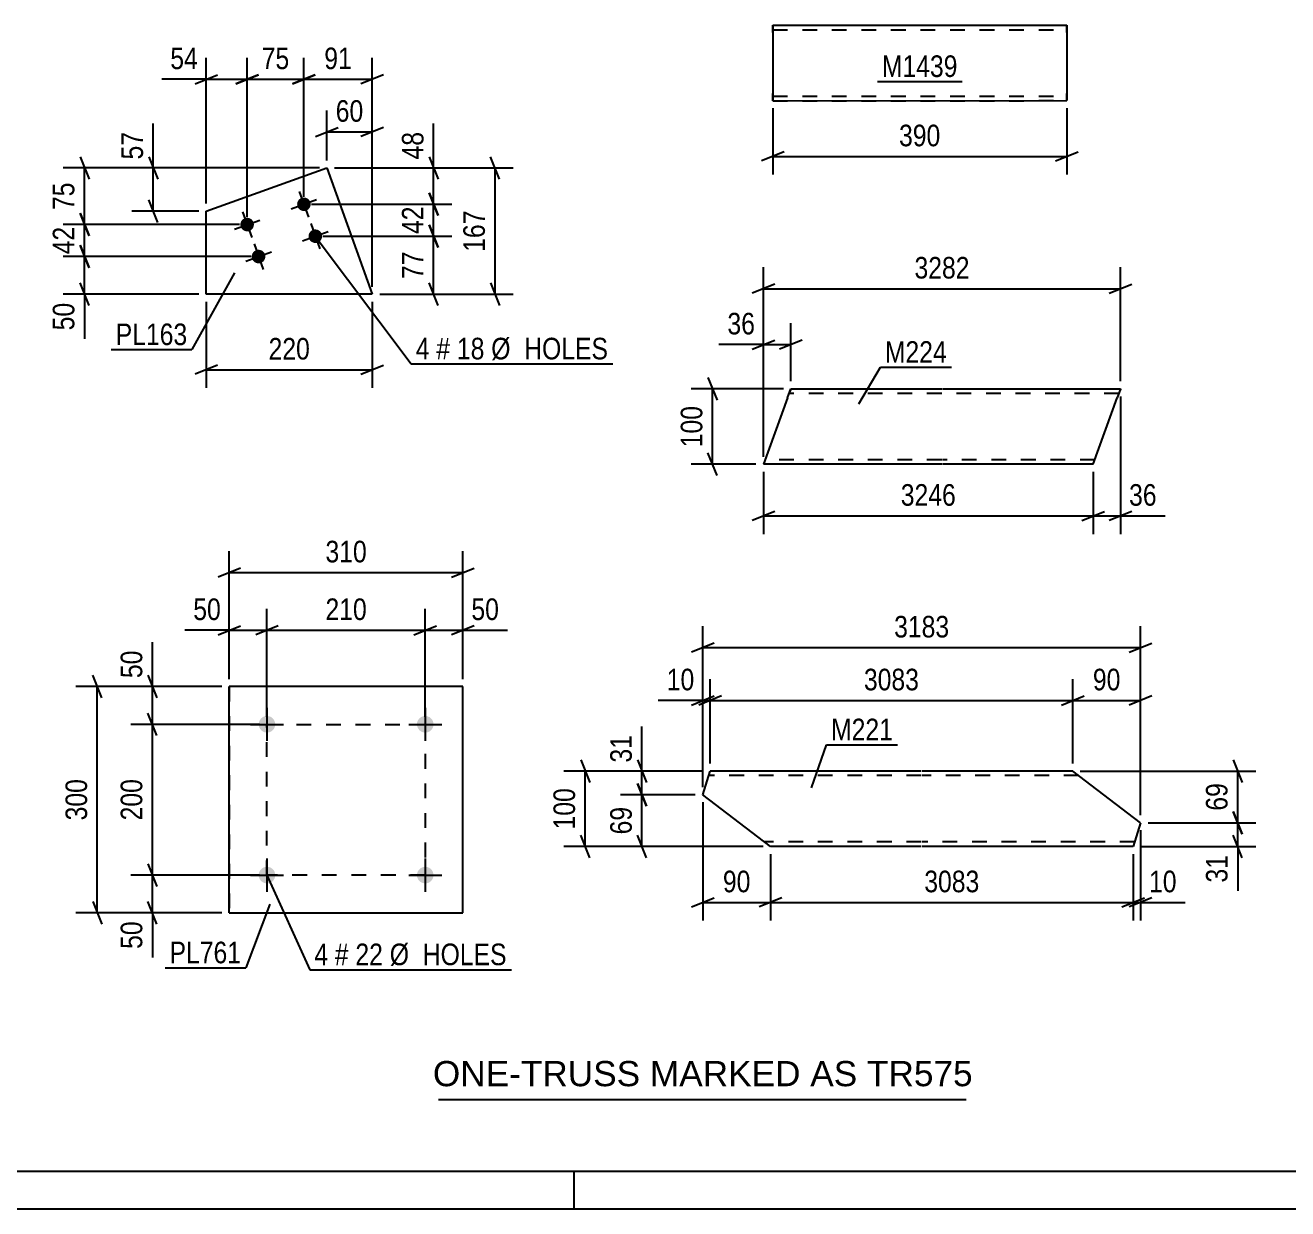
# Model space of a CAD drawing. Header units: millimetres. Extents: x 0 to 841, y 0 to 594.
# Drawn here: x 348.2 to 515.7, y 0 to 156.9 of the extents above; entities that cross this region are included whole.
import ezdxf

# ---------------------------------------------------------------- set-up
doc = ezdxf.new("R2010")
doc.units = ezdxf.units.MM
doc.linetypes.add('DXK_LINE_DOT2', pattern=[3.9198, 1.9599, -1.9599])
doc.styles.add('Arial', font='ARIAL.TTF', dxfattribs={"height": 0.2})
doc.styles.add('Arial Narrow', font='ARIALN.TTF', dxfattribs={"height": 0.2})

# ---------------------------------------------------------------- blocks, each defined once
blk = doc.blocks.new('Unknown-122570622-1133')
at = {"color": 5, "linetype": 'Continuous'}
for p, q in [((5, 5), (836, 5)), ((421, 0), (421, 5)), ((0, 0), (841, 0))]:
    blk.add_line(p, q, dxfattribs=at)
blk = doc.blocks.new('Part-122570622-2004 - 1990')
at = {"color": 2, "linetype": 'Continuous'}
for p, q in [((447.34, 156.94), (486.33, 156.95)), ((447.34, 156.94), (447.34, 156.94)), ((447.34, 156.85), (447.34, 156.94)), ((447.34, 156.58), (447.34, 156.85)), ((447.34, 156.2), (447.34, 156.58)), ((447.34, 156.2), (447.34, 147.68)), ((486.33, 156.95), (486.33, 156.95)), ((486.33, 156.95), (486.33, 156.86)), ((486.33, 156.86), (486.33, 156.6)), ((486.33, 156.6), (486.33, 156.21)), ((486.33, 156.21), (486.33, 147.69)), ((447.34, 147.29), (447.34, 147.68)), ((486.33, 147.69), (486.33, 147.3)), ((447.34, 147.03), (447.34, 147.29)), ((447.34, 146.94), (447.34, 147.03)), ((447.34, 146.94), (486.33, 146.95)), ((447.34, 146.94), (447.34, 146.94)), ((486.33, 147.3), (486.33, 147.04)), ((486.33, 147.04), (486.33, 146.95)), ((486.33, 146.95), (486.33, 146.95))]:
    blk.add_line(p, q, dxfattribs=at)
at = {"color": 7, "linetype": 'DXK_LINE_DOT2'}
for p, q in [((447.34, 156.94), (486.33, 156.95)), ((447.34, 156.94), (447.34, 156.85)), ((447.34, 156.85), (447.34, 156.58)), ((447.34, 156.58), (447.34, 156.34)), ((447.34, 156.34), (486.33, 156.35)), ((447.34, 156.34), (486.33, 156.35)), ((447.34, 156.34), (447.34, 147.58)), ((447.34, 156.34), (447.34, 156.34)), ((447.34, 156.29), (447.34, 156.34)), ((447.34, 156.29), (447.34, 156.34)), ((447.34, 156.29), (447.34, 147.91)), ((447.34, 156.2), (447.34, 156.29)), ((447.34, 156.16), (447.34, 156.2)), ((447.34, 155.97), (447.34, 156.16)), ((447.34, 155.97), (447.34, 147.71)), ((486.33, 156.86), (486.33, 156.95)), ((486.33, 156.6), (486.33, 156.86)), ((486.33, 156.35), (486.33, 156.6)), ((486.33, 156.35), (486.33, 147.59)), ((486.33, 156.35), (486.33, 156.35)), ((486.33, 156.3), (486.33, 156.35)), ((486.33, 156.3), (486.33, 156.35)), ((486.33, 156.3), (486.33, 147.92)), ((486.33, 156.21), (486.33, 156.3)), ((486.33, 156.17), (486.33, 156.21)), ((486.33, 155.98), (486.33, 156.17)), ((486.33, 155.98), (486.33, 147.72)), ((447.34, 147.71), (447.34, 147.91)), ((447.34, 147.58), (447.34, 147.71)), ((447.34, 147.71), (447.34, 147.58)), ((447.34, 147.54), (447.34, 147.58)), ((447.34, 147.58), (447.34, 147.54)), ((447.34, 147.58), (447.34, 147.29)), ((447.34, 147.54), (486.33, 147.55)), ((447.34, 147.54), (486.33, 147.55)), ((447.34, 147.54), (447.34, 147.54)), ((486.33, 147.72), (486.33, 147.92)), ((486.33, 147.59), (486.33, 147.72)), ((486.33, 147.72), (486.33, 147.59)), ((486.33, 147.55), (486.33, 147.59)), ((486.33, 147.59), (486.33, 147.55)), ((486.33, 147.3), (486.33, 147.59)), ((486.33, 147.55), (486.33, 147.55)), ((447.34, 147.29), (447.34, 147.03)), ((447.34, 147.03), (447.34, 146.94)), ((447.34, 146.94), (486.33, 146.95)), ((486.33, 147.04), (486.33, 147.3)), ((486.33, 146.95), (486.33, 147.04))]:
    blk.add_line(p, q, dxfattribs=at)
blk = doc.blocks.new('Part-122570622-7694 - 7688')
at = {"color": 2, "linetype": 'Continuous'}
for p, q in [((449.31, 107.53), (446.11, 98.73)), ((449.31, 107.53), (449.75, 108.73)), ((449.75, 108.73), (469.75, 108.73)), ((469.85, 108.73), (493.49, 108.73)), ((489.85, 98.73), (493.05, 107.53)), ((493.36, 108.37), (493.05, 107.53)), ((493.45, 108.63), (493.36, 108.37)), ((493.49, 108.73), (493.45, 108.63)), ((469.75, 98.73), (446.11, 98.73)), ((489.85, 98.73), (469.85, 98.73))]:
    blk.add_line(p, q, dxfattribs=at)
at = {"color": 7, "linetype": 'DXK_LINE_DOT2'}
for p, q in [((469.75, 108.13), (449.53, 108.13)), ((449.71, 108.63), (449.62, 108.37)), ((449.75, 108.73), (449.71, 108.63)), ((493.27, 108.13), (469.85, 108.13)), ((493.49, 108.73), (493.36, 108.37)), ((469.75, 99.33), (446.32, 99.33)), ((490.06, 99.33), (469.85, 99.33))]:
    blk.add_line(p, q, dxfattribs=at)
blk = doc.blocks.new('Bolt-122570622-2401 - 2347')
at = {"linetype": 'Continuous'}
for points in [[(379.13, 64.24), (379.15, 64.47), (379.22, 64.69), (379.34, 64.89), (379.49, 65.06), (379.68, 65.2), (379.89, 65.29), (380.11, 65.34), (380.34, 65.34), (380.57, 65.29), (380.78, 65.2), (380.96, 65.06), (381.12, 64.89), (381.23, 64.69), (381.3, 64.47), (381.33, 64.24), (381.3, 64.01), (381.23, 63.8), (381.12, 63.6), (380.96, 63.43), (380.78, 63.29), (380.57, 63.2), (380.34, 63.15), (380.11, 63.15), (379.89, 63.2), (379.68, 63.29), (379.49, 63.43), (379.34, 63.6), (379.22, 63.8), (379.15, 64.01)], [(400.13, 64.24), (400.15, 64.47), (400.22, 64.69), (400.34, 64.89), (400.49, 65.06), (400.68, 65.2), (400.89, 65.29), (401.11, 65.34), (401.34, 65.34), (401.57, 65.29), (401.78, 65.2), (401.96, 65.06), (402.12, 64.89), (402.23, 64.69), (402.3, 64.47), (402.33, 64.24), (402.3, 64.01), (402.23, 63.8), (402.12, 63.6), (401.96, 63.43), (401.78, 63.29), (401.57, 63.2), (401.34, 63.15), (401.11, 63.15), (400.89, 63.2), (400.68, 63.29), (400.49, 63.43), (400.34, 63.6), (400.22, 63.8), (400.15, 64.01)]]:
    blk.add_hatch(color=1, dxfattribs=at).paths.add_polyline_path(points)
at = {"color": 1, "linetype": 'Continuous'}
for p, q in [((380.23, 66.44), (380.23, 62.04)), ((401.23, 66.44), (401.23, 62.04)), ((378.03, 64.24), (382.43, 64.24)), ((399.03, 64.24), (403.43, 64.24))]:
    blk.add_line(p, q, dxfattribs=at)
blk = doc.blocks.new('Part-122570622-2363 - 2347')
at = {"color": 2, "linetype": 'Continuous'}
for p, q in [((375.23, 39.24), (375.23, 69.24)), ((375.23, 69.24), (375.23, 69.24)), ((406.23, 69.24), (375.23, 69.24)), ((406.23, 39.24), (406.23, 69.24)), ((375.23, 39.24), (375.23, 39.24)), ((375.23, 39.24), (406.23, 39.24))]:
    blk.add_line(p, q, dxfattribs=at)
at = {"color": 7, "linetype": 'DXK_LINE_DOT2'}
for p, q in [((375.23, 69.24), (375.23, 39.24)), ((375.23, 69.24), (375.23, 69.24)), ((406.23, 39.24), (406.23, 69.24)), ((375.23, 39.24), (375.23, 39.24))]:
    blk.add_line(p, q, dxfattribs=at)
blk = doc.blocks.new('Bolt-122570622-2396 - 2347')
at = {"linetype": 'Continuous'}
for points in [[(379.13, 44.24), (379.15, 44.47), (379.22, 44.69), (379.34, 44.89), (379.49, 45.06), (379.68, 45.2), (379.89, 45.29), (380.11, 45.34), (380.34, 45.34), (380.57, 45.29), (380.78, 45.2), (380.96, 45.06), (381.12, 44.89), (381.23, 44.69), (381.3, 44.47), (381.33, 44.24), (381.3, 44.01), (381.23, 43.8), (381.12, 43.6), (380.96, 43.43), (380.78, 43.29), (380.57, 43.2), (380.34, 43.15), (380.11, 43.15), (379.89, 43.2), (379.68, 43.29), (379.49, 43.43), (379.34, 43.6), (379.22, 43.8), (379.15, 44.01)], [(400.13, 44.24), (400.15, 44.47), (400.22, 44.69), (400.34, 44.89), (400.49, 45.06), (400.68, 45.2), (400.89, 45.29), (401.11, 45.34), (401.34, 45.34), (401.57, 45.29), (401.78, 45.2), (401.96, 45.06), (402.12, 44.89), (402.23, 44.69), (402.3, 44.47), (402.33, 44.24), (402.3, 44.01), (402.23, 43.8), (402.12, 43.6), (401.96, 43.43), (401.78, 43.29), (401.57, 43.2), (401.34, 43.15), (401.11, 43.15), (400.89, 43.2), (400.68, 43.29), (400.49, 43.43), (400.34, 43.6), (400.22, 43.8), (400.15, 44.01)]]:
    blk.add_hatch(color=1, dxfattribs=at).paths.add_polyline_path(points)
at = {"color": 1, "linetype": 'Continuous'}
for p, q in [((380.23, 46.44), (380.23, 42.04)), ((401.23, 46.44), (401.23, 42.04)), ((378.03, 44.24), (382.43, 44.24)), ((399.03, 44.24), (403.43, 44.24))]:
    blk.add_line(p, q, dxfattribs=at)
blk = doc.blocks.new('Part-122570622-1238 - 1220')
at = {"color": 2, "linetype": 'Continuous'}
for p, q in [((372.18, 132.29), (388.18, 138.02)), ((388.18, 138.02), (394.18, 121.27)), ((372.18, 121.27), (372.18, 132.29)), ((394.18, 121.27), (372.18, 121.27))]:
    blk.add_line(p, q, dxfattribs=at)
blk = doc.blocks.new('Bolt-122570622-1271 - 1220')
at = {"linetype": 'Continuous'}
for points in [[(385.97, 133.51, -1), (384.28, 132.91, -1)], [(378.44, 130.82, -1), (376.75, 130.21, -1)], [(387.49, 129.28, -1), (385.8, 128.67, -1)], [(379.96, 126.58, -1), (378.26, 125.97, -1)]]:
    blk.add_hatch(color=1, dxfattribs=at).paths.add_polyline_path(points)
at = {"color": 1, "linetype": 'Continuous'}
for p, q in [((384.52, 134.9), (385.73, 131.51)), ((383.43, 132.6), (386.82, 133.82)), ((375.9, 129.91), (379.29, 131.12)), ((376.99, 132.21), (378.2, 128.82)), ((386.04, 130.67), (387.25, 127.28)), ((384.95, 128.37), (388.34, 129.58)), ((378.51, 127.97), (379.72, 124.58)), ((377.42, 125.67), (380.81, 126.88))]:
    blk.add_line(p, q, dxfattribs=at)
blk = doc.blocks.new('Part-122570622-8580 - 8574')
at = {"color": 2, "linetype": 'Continuous'}
for p, q in [((438.05, 54.9), (439.03, 58.04)), ((467.04, 58.04), (439.03, 58.04)), ((487.14, 58.04), (467.14, 58.04)), ((496.14, 51.19), (487.14, 58.04)), ((447.04, 48.04), (438.05, 54.9)), ((496.14, 51.19), (495.16, 48.04)), ((467.04, 48.04), (447.04, 48.04)), ((495.16, 48.04), (467.14, 48.04))]:
    blk.add_line(p, q, dxfattribs=at)
at = {"color": 7, "linetype": 'DXK_LINE_DOT2'}
for p, q in [((467.04, 57.44), (438.84, 57.44)), ((487.93, 57.44), (467.14, 57.44)), ((447.04, 48.04), (446.07, 48.79)), ((467.04, 48.64), (446.26, 48.64)), ((495.34, 48.64), (467.14, 48.64))]:
    blk.add_line(p, q, dxfattribs=at)
blk = doc.blocks.new('Rectangle-122570622-2525 - 2347')
at = {"color": 1, "linetype": 'DXK_LINE_DOT2'}
blk.add_lwpolyline([(380.23, 64.24), (401.23, 64.24), (401.23, 44.24), (380.23, 44.24), (380.23, 64.24)], close=True, dxfattribs=at)
blk = doc.blocks.new('StraightDimension-122570622-2006 - 1990')
at = {"color": 7, "linetype": 'Continuous'}
for p, q in [((447.34, 145.94), (447.34, 137.15)), ((486.34, 145.95), (486.34, 137.15)), ((448.84, 140.15), (445.84, 138.95)), ((447.34, 139.55), (486.34, 139.55)), ((484.84, 138.95), (487.84, 140.15))]:
    blk.add_line(p, q, dxfattribs=at)
at = {"color": 0}
blk.add_wipeout([(470.18, 140.3), (470.18, 144.5), (463.49, 144.5), (463.49, 140.3)], dxfattribs=at)
at = {"color": 3, "style": 'Arial Narrow'}
blk.add_text('390', height=2.863, dxfattribs=at).set_placement((464.09, 140.9))
blk = doc.blocks.new('StraightDimension-122570622-7746 - 7688')
at = {"color": 7, "linetype": 'Continuous'}
for p, q in [((446.11, 97.73), (446.11, 89.48)), ((489.85, 97.73), (489.85, 89.48)), ((447.61, 92.48), (444.61, 91.28)), ((488.35, 91.28), (491.35, 92.48)), ((446.11, 91.88), (489.85, 91.88))]:
    blk.add_line(p, q, dxfattribs=at)
at = {"color": 0}
blk.add_wipeout([(472.23, 92.63), (472.23, 96.83), (463.72, 96.83), (463.72, 92.63)], dxfattribs=at)
at = {"color": 3, "style": 'Arial Narrow'}
blk.add_text('3246', height=2.863, dxfattribs=at).set_placement((464.32, 93.23))
blk = doc.blocks.new('StraightDimension-122570622-7734 - 7688')
at = {"color": 7, "linetype": 'Continuous'}
for p, q in [((493.49, 107.73), (493.49, 89.48)), ((489.85, 97.73), (489.85, 89.48)), ((488.35, 91.28), (491.35, 92.48)), ((494.99, 92.48), (491.99, 91.28)), ((489.85, 91.88), (493.49, 91.88))]:
    blk.add_line(p, q, dxfattribs=at)
at = {"color": 0}
blk.add_wipeout([(498.87, 92.63), (498.87, 96.83), (494.01, 96.83), (494.01, 92.63)], dxfattribs=at)
at = {"color": 7, "linetype": 'Continuous'}
blk.add_line((493.49, 91.88), (499.39, 91.88), dxfattribs=at)
blk.add_line((493.49, 91.88), (499.39, 91.88), dxfattribs=at)
at = {"color": 3, "style": 'Arial Narrow'}
blk.add_text('36', height=2.863, dxfattribs=at).set_placement((494.61, 93.23))
blk = doc.blocks.new('StraightDimension-122570622-7710 - 7688')
at = {"color": 7, "linetype": 'Continuous'}
for p, q in [((446.11, 99.73), (446.11, 124.86)), ((493.49, 109.73), (493.49, 124.86)), ((447.61, 122.61), (444.61, 121.41)), ((491.99, 121.41), (494.99, 122.61)), ((446.11, 122.01), (493.49, 122.01))]:
    blk.add_line(p, q, dxfattribs=at)
at = {"color": 0}
blk.add_wipeout([(474.05, 122.76), (474.05, 126.96), (465.54, 126.96), (465.54, 122.76)], dxfattribs=at)
at = {"color": 3, "style": 'Arial Narrow'}
blk.add_text('3282', height=2.863, dxfattribs=at).set_placement((466.14, 123.36))
blk = doc.blocks.new('StraightDimension-122570622-7721 - 7688')
at = {"color": 7, "linetype": 'Continuous'}
for p, q in [((446.11, 99.73), (446.11, 117.45)), ((449.75, 109.73), (449.75, 117.45)), ((444.61, 114), (447.61, 115.2)), ((446.11, 114.6), (449.75, 114.6)), ((451.25, 115.2), (448.25, 114))]:
    blk.add_line(p, q, dxfattribs=at)
at = {"color": 0}
blk.add_wipeout([(445.58, 115.35), (445.58, 119.55), (440.72, 119.55), (440.72, 115.35)], dxfattribs=at)
at = {"color": 7, "linetype": 'Continuous'}
blk.add_line((446.11, 114.6), (440.2, 114.6), dxfattribs=at)
blk.add_line((446.11, 114.6), (440.2, 114.6), dxfattribs=at)
at = {"color": 3, "style": 'Arial Narrow'}
blk.add_text('36', height=2.863, dxfattribs=at).set_placement((441.32, 115.95))
blk = doc.blocks.new('StraightDimension-122570622-7697 - 7688')
at = {"color": 7, "linetype": 'Continuous'}
for p, q in [((438.74, 110.23), (439.94, 107.23)), ((448.75, 108.73), (436.49, 108.73)), ((439.34, 98.73), (439.34, 108.73)), ((439.94, 97.23), (438.74, 100.23)), ((445.11, 98.73), (436.49, 98.73))]:
    blk.add_line(p, q, dxfattribs=at)
at = {"color": 0}
blk.add_wipeout([(438.59, 107.07), (434.39, 107.07), (434.39, 100.38), (438.59, 100.38)], dxfattribs=at)
at = {"color": 3, "style": 'Arial Narrow'}
blk.add_text('100', height=2.863, rotation=90.0002, dxfattribs=at).set_placement((437.99, 100.98))
blk = doc.blocks.new('StraightDimension-122570622-2431 - 2347')
at = {"color": 7, "linetype": 'Continuous'}
for p, q in [((365.63, 62.74), (364.43, 65.74)), ((379.23, 64.24), (362.18, 64.24)), ((365.03, 44.24), (365.03, 64.24)), ((364.43, 45.74), (365.63, 42.74)), ((379.23, 44.24), (362.18, 44.24))]:
    blk.add_line(p, q, dxfattribs=at)
at = {"color": 0}
blk.add_wipeout([(364.28, 57.59), (360.08, 57.59), (360.08, 50.9), (364.28, 50.9)], dxfattribs=at)
at = {"color": 3, "style": 'Arial Narrow'}
blk.add_text('200', height=2.863, rotation=90.0002, dxfattribs=at).set_placement((363.68, 51.5))
blk = doc.blocks.new('StraightDimension-122570622-2461 - 2347')
at = {"color": 7, "linetype": 'Continuous'}
for p, q in [((358.31, 67.74), (357.11, 70.74)), ((374.23, 69.24), (354.86, 69.24)), ((357.71, 39.24), (357.71, 69.24)), ((357.11, 40.74), (358.31, 37.74)), ((374.23, 39.24), (354.86, 39.24))]:
    blk.add_line(p, q, dxfattribs=at)
at = {"color": 0}
blk.add_wipeout([(356.96, 57.58), (352.76, 57.58), (352.76, 50.9), (356.96, 50.9)], dxfattribs=at)
at = {"color": 3, "style": 'Arial Narrow'}
blk.add_text('300', height=2.863, rotation=90.0002, dxfattribs=at).set_placement((356.36, 51.5))
blk = doc.blocks.new('StraightDimension-122570622-2418 - 2347')
at = {"color": 7, "linetype": 'Continuous'}
for p, q in [((364.43, 45.74), (365.63, 42.74)), ((379.23, 44.24), (362.18, 44.24)), ((365.03, 39.24), (365.03, 44.24)), ((365.63, 37.74), (364.43, 40.74)), ((374.23, 39.24), (362.18, 39.24))]:
    blk.add_line(p, q, dxfattribs=at)
at = {"color": 0}
blk.add_wipeout([(364.28, 38.72), (360.08, 38.72), (360.08, 33.86), (364.28, 33.86)], dxfattribs=at)
at = {"color": 7, "linetype": 'Continuous'}
blk.add_line((365.03, 39.24), (365.03, 33.33), dxfattribs=at)
blk.add_line((365.03, 39.24), (365.03, 33.33), dxfattribs=at)
at = {"color": 3, "style": 'Arial Narrow'}
blk.add_text('50', height=2.863, rotation=90.0002, dxfattribs=at).set_placement((363.68, 34.46))
blk = doc.blocks.new('StraightDimension-122570622-2447 - 2347')
at = {"color": 7, "linetype": 'Continuous'}
for p, q in [((364.43, 70.74), (365.63, 67.74)), ((374.23, 69.24), (362.18, 69.24)), ((365.03, 64.24), (365.03, 69.24)), ((365.63, 62.74), (364.43, 65.74)), ((379.23, 64.24), (362.18, 64.24))]:
    blk.add_line(p, q, dxfattribs=at)
at = {"color": 0}
blk.add_wipeout([(364.28, 74.62), (360.08, 74.62), (360.08, 69.77), (364.28, 69.77)], dxfattribs=at)
at = {"color": 7, "linetype": 'Continuous'}
blk.add_line((365.03, 69.24), (365.03, 75.15), dxfattribs=at)
blk.add_line((365.03, 69.24), (365.03, 75.15), dxfattribs=at)
at = {"color": 3, "style": 'Arial Narrow'}
blk.add_text('50', height=2.863, rotation=90.0002, dxfattribs=at).set_placement((363.68, 70.37))
blk = doc.blocks.new('StraightDimension-122570622-2472 - 2347')
at = {"color": 7, "linetype": 'Continuous'}
for p, q in [((375.23, 70.24), (375.23, 87.22)), ((406.23, 70.24), (406.23, 87.22)), ((376.73, 84.97), (373.73, 83.77)), ((375.23, 84.37), (406.23, 84.37)), ((404.73, 83.77), (407.73, 84.97))]:
    blk.add_line(p, q, dxfattribs=at)
at = {"color": 0}
blk.add_wipeout([(394.07, 85.12), (394.07, 89.32), (387.39, 89.32), (387.39, 85.12)], dxfattribs=at)
at = {"color": 3, "style": 'Arial Narrow'}
blk.add_text('310', height=2.863, dxfattribs=at).set_placement((387.99, 85.72))
blk = doc.blocks.new('StraightDimension-122570622-2483 - 2347')
at = {"color": 7, "linetype": 'Continuous'}
for p, q in [((401.23, 65.24), (401.23, 79.57)), ((406.23, 70.24), (406.23, 79.57)), ((399.73, 76.12), (402.73, 77.32)), ((407.73, 77.32), (404.73, 76.12)), ((401.23, 76.72), (406.23, 76.72))]:
    blk.add_line(p, q, dxfattribs=at)
at = {"color": 0}
blk.add_wipeout([(411.61, 77.47), (411.61, 81.67), (406.75, 81.67), (406.75, 77.47)], dxfattribs=at)
at = {"color": 7, "linetype": 'Continuous'}
blk.add_line((406.23, 76.72), (412.13, 76.72), dxfattribs=at)
blk.add_line((406.23, 76.72), (412.13, 76.72), dxfattribs=at)
at = {"color": 3, "style": 'Arial Narrow'}
blk.add_text('50', height=2.863, dxfattribs=at).set_placement((407.35, 78.07))
blk = doc.blocks.new('StraightDimension-122570622-2496 - 2347')
at = {"color": 7, "linetype": 'Continuous'}
for p, q in [((380.23, 65.24), (380.23, 79.57)), ((401.23, 65.24), (401.23, 79.57)), ((381.73, 77.32), (378.73, 76.12)), ((399.73, 76.12), (402.73, 77.32)), ((380.23, 76.72), (401.23, 76.72))]:
    blk.add_line(p, q, dxfattribs=at)
at = {"color": 0}
blk.add_wipeout([(394.07, 77.47), (394.07, 81.67), (387.39, 81.67), (387.39, 77.47)], dxfattribs=at)
at = {"color": 3, "style": 'Arial Narrow'}
blk.add_text('210', height=2.863, dxfattribs=at).set_placement((387.99, 78.07))
blk = doc.blocks.new('StraightDimension-122570622-2512 - 2347')
at = {"color": 7, "linetype": 'Continuous'}
for p, q in [((375.23, 70.24), (375.23, 79.57)), ((380.23, 65.24), (380.23, 79.57)), ((373.73, 76.12), (376.73, 77.32)), ((381.73, 77.32), (378.73, 76.12)), ((375.23, 76.72), (380.23, 76.72))]:
    blk.add_line(p, q, dxfattribs=at)
at = {"color": 0}
blk.add_wipeout([(374.7, 77.47), (374.7, 81.67), (369.85, 81.67), (369.85, 77.47)], dxfattribs=at)
at = {"color": 7, "linetype": 'Continuous'}
blk.add_line((375.23, 76.72), (369.32, 76.72), dxfattribs=at)
blk.add_line((375.23, 76.72), (369.32, 76.72), dxfattribs=at)
at = {"color": 3, "style": 'Arial Narrow'}
blk.add_text('50', height=2.863, dxfattribs=at).set_placement((370.45, 78.07))
blk = doc.blocks.new('StraightDimension-122570622-1354 - 1220')
at = {"color": 7, "linetype": 'Continuous'}
for p, q in [((355.42, 132.01), (356.62, 129.01)), ((376.6, 130.51), (353.17, 130.51)), ((356.02, 126.28), (356.02, 130.51)), ((356.62, 124.78), (355.42, 127.78)), ((378.11, 126.28), (353.17, 126.28))]:
    blk.add_line(p, q, dxfattribs=at)
at = {"color": 0}
blk.add_wipeout([(355.27, 130.82), (351.07, 130.82), (351.07, 125.97), (355.27, 125.97)], dxfattribs=at)
at = {"color": 3, "style": 'Arial Narrow'}
blk.add_text('42', height=2.863, rotation=90.0002, dxfattribs=at).set_placement((354.67, 126.57))
blk = doc.blocks.new('StraightDimension-122570622-1290 - 1220')
at = {"color": 7, "linetype": 'Continuous'}
for p, q in [((372.18, 120.27), (372.18, 108.87)), ((394.18, 120.27), (394.18, 108.87)), ((373.68, 111.87), (370.68, 110.67)), ((372.18, 111.27), (394.18, 111.27)), ((392.68, 110.67), (395.68, 111.87))]:
    blk.add_line(p, q, dxfattribs=at)
at = {"color": 0}
blk.add_wipeout([(386.52, 112.02), (386.52, 116.22), (379.84, 116.22), (379.84, 112.02)], dxfattribs=at)
at = {"color": 3, "style": 'Arial Narrow'}
blk.add_text('220', height=2.863, dxfattribs=at).set_placement((380.44, 112.62))
blk = doc.blocks.new('StraightDimension-122570622-1304 - 1220')
at = {"color": 7, "linetype": 'Continuous'}
for p, q in [((411.09, 136.52), (409.89, 139.52)), ((389.18, 138.02), (412.89, 138.02)), ((410.49, 121.27), (410.49, 138.02)), ((409.89, 122.77), (411.09, 119.77)), ((395.18, 121.27), (412.89, 121.27))]:
    blk.add_line(p, q, dxfattribs=at)
at = {"color": 0}
blk.add_wipeout([(409.74, 132.99), (405.54, 132.99), (405.54, 126.3), (409.74, 126.3)], dxfattribs=at)
at = {"color": 3, "style": 'Arial Narrow'}
blk.add_text('167', height=2.863, rotation=90.0002, dxfattribs=at).set_placement((409.14, 126.9))
blk = doc.blocks.new('StraightDimension-122570622-1274 - 1220')
at = {"color": 7, "linetype": 'Continuous'}
for p, q in [((388.18, 139.02), (388.18, 145.65)), ((394.18, 122.27), (394.18, 145.65)), ((386.68, 142.2), (389.68, 143.4)), ((388.18, 142.8), (394.18, 142.8)), ((395.68, 143.4), (392.68, 142.2))]:
    blk.add_line(p, q, dxfattribs=at)
at = {"color": 0}
blk.add_wipeout([(393.61, 143.55), (393.61, 147.75), (388.75, 147.75), (388.75, 143.55)], dxfattribs=at)
at = {"color": 3, "style": 'Arial Narrow'}
blk.add_text('60', height=2.863, dxfattribs=at).set_placement((389.35, 144.15))
blk = doc.blocks.new('StraightDimension-122570622-1295 - 1220')
at = {"color": 7, "linetype": 'Continuous'}
for p, q in [((364.53, 139.52), (365.73, 136.52)), ((387.18, 138.02), (362.28, 138.02)), ((365.13, 132.29), (365.13, 138.02)), ((365.73, 130.79), (364.53, 133.79)), ((371.18, 132.29), (362.28, 132.29))]:
    blk.add_line(p, q, dxfattribs=at)
at = {"color": 0}
blk.add_wipeout([(364.38, 143.4), (360.18, 143.4), (360.18, 138.55), (364.38, 138.55)], dxfattribs=at)
at = {"color": 7, "linetype": 'Continuous'}
blk.add_line((365.13, 138.02), (365.13, 143.93), dxfattribs=at)
blk.add_line((365.13, 138.02), (365.13, 143.93), dxfattribs=at)
at = {"color": 3, "style": 'Arial Narrow'}
blk.add_text('57', height=2.863, rotation=90.0002, dxfattribs=at).set_placement((363.78, 139.15))
blk = doc.blocks.new('StraightDimension-122570622-1311 - 1220')
at = {"color": 7, "linetype": 'Continuous'}
for p, q in [((372.18, 133.29), (372.18, 152.63)), ((377.6, 131.51), (377.6, 152.63)), ((370.68, 149.18), (373.68, 150.38)), ((372.18, 149.78), (377.6, 149.78)), ((379.1, 150.38), (376.1, 149.18))]:
    blk.add_line(p, q, dxfattribs=at)
at = {"color": 0}
blk.add_wipeout([(371.65, 150.53), (371.65, 154.73), (366.8, 154.73), (366.8, 150.53)], dxfattribs=at)
at = {"color": 7, "linetype": 'Continuous'}
blk.add_line((372.18, 149.78), (366.27, 149.78), dxfattribs=at)
blk.add_line((372.18, 149.78), (366.27, 149.78), dxfattribs=at)
at = {"color": 3, "style": 'Arial Narrow'}
blk.add_text('54', height=2.863, dxfattribs=at).set_placement((367.4, 151.13))
blk = doc.blocks.new('StraightDimension-122570622-1327 - 1220')
at = {"color": 7, "linetype": 'Continuous'}
for p, q in [((377.6, 131.51), (377.6, 152.63)), ((385.13, 134.21), (385.13, 152.63)), ((376.1, 149.18), (379.1, 150.38)), ((377.6, 149.78), (385.13, 149.78)), ((386.63, 150.38), (383.63, 149.18))]:
    blk.add_line(p, q, dxfattribs=at)
at = {"color": 0}
blk.add_wipeout([(383.79, 150.53), (383.79, 154.73), (378.93, 154.73), (378.93, 150.53)], dxfattribs=at)
at = {"color": 3, "style": 'Arial Narrow'}
blk.add_text('75', height=2.863, dxfattribs=at).set_placement((379.53, 151.13))
blk = doc.blocks.new('StraightDimension-122570622-1338 - 1220')
at = {"color": 7, "linetype": 'Continuous'}
for p, q in [((385.13, 134.21), (385.13, 152.63)), ((394.18, 122.27), (394.18, 152.63)), ((383.63, 149.18), (386.63, 150.38)), ((385.13, 149.78), (394.18, 149.78)), ((395.68, 150.38), (392.68, 149.18))]:
    blk.add_line(p, q, dxfattribs=at)
at = {"color": 0}
blk.add_wipeout([(392.08, 150.53), (392.08, 154.73), (387.23, 154.73), (387.23, 150.53)], dxfattribs=at)
at = {"color": 3, "style": 'Arial Narrow'}
blk.add_text('91', height=2.863, dxfattribs=at).set_placement((387.83, 151.13))
blk = doc.blocks.new('StraightDimension-122570622-1347 - 1220')
at = {"color": 7, "linetype": 'Continuous'}
for p, q in [((355.42, 127.78), (356.62, 124.78)), ((378.11, 126.28), (353.17, 126.28)), ((356.02, 121.27), (356.02, 126.28)), ((356.62, 119.77), (355.42, 122.77)), ((371.18, 121.27), (353.17, 121.27))]:
    blk.add_line(p, q, dxfattribs=at)
at = {"color": 0}
blk.add_wipeout([(355.27, 120.75), (351.07, 120.75), (351.07, 115.89), (355.27, 115.89)], dxfattribs=at)
at = {"color": 7, "linetype": 'Continuous'}
blk.add_line((356.02, 121.27), (356.02, 115.37), dxfattribs=at)
blk.add_line((356.02, 121.27), (356.02, 115.37), dxfattribs=at)
at = {"color": 3, "style": 'Arial Narrow'}
blk.add_text('50', height=2.863, rotation=90.0002, dxfattribs=at).set_placement((354.67, 116.49))
blk = doc.blocks.new('StraightDimension-122570622-1362 - 1220')
at = {"color": 7, "linetype": 'Continuous'}
for p, q in [((355.42, 139.52), (356.62, 136.52)), ((387.18, 138.02), (353.17, 138.02)), ((356.02, 130.51), (356.02, 138.02)), ((356.62, 129.01), (355.42, 132.01)), ((376.6, 130.51), (353.17, 130.51))]:
    blk.add_line(p, q, dxfattribs=at)
at = {"color": 0}
blk.add_wipeout([(355.27, 136.69), (351.07, 136.69), (351.07, 131.84), (355.27, 131.84)], dxfattribs=at)
at = {"color": 3, "style": 'Arial Narrow'}
blk.add_text('75', height=2.863, rotation=90.0002, dxfattribs=at).set_placement((354.67, 132.44))
blk = doc.blocks.new('StraightDimension-122570622-1371 - 1220')
at = {"color": 7, "linetype": 'Continuous'}
for p, q in [((401.74, 134.71), (402.94, 131.71)), ((386.13, 133.21), (404.74, 133.21)), ((402.34, 128.97), (402.34, 133.21)), ((402.94, 127.47), (401.74, 130.47)), ((387.64, 128.97), (404.74, 128.97))]:
    blk.add_line(p, q, dxfattribs=at)
at = {"color": 0}
blk.add_wipeout([(401.59, 133.52), (397.39, 133.52), (397.39, 128.66), (401.59, 128.66)], dxfattribs=at)
at = {"color": 3, "style": 'Arial Narrow'}
blk.add_text('42', height=2.863, rotation=90.0002, dxfattribs=at).set_placement((400.99, 129.26))
blk = doc.blocks.new('StraightDimension-122570622-1379 - 1220')
at = {"color": 7, "linetype": 'Continuous'}
for p, q in [((401.74, 139.52), (402.94, 136.52)), ((389.18, 138.02), (404.74, 138.02)), ((402.34, 133.21), (402.34, 138.02)), ((402.94, 131.71), (401.74, 134.71)), ((386.13, 133.21), (404.74, 133.21))]:
    blk.add_line(p, q, dxfattribs=at)
at = {"color": 0}
blk.add_wipeout([(401.59, 143.4), (397.39, 143.4), (397.39, 138.55), (401.59, 138.55)], dxfattribs=at)
at = {"color": 7, "linetype": 'Continuous'}
blk.add_line((402.34, 138.02), (402.34, 143.93), dxfattribs=at)
blk.add_line((402.34, 138.02), (402.34, 143.93), dxfattribs=at)
at = {"color": 3, "style": 'Arial Narrow'}
blk.add_text('48', height=2.863, rotation=90.0002, dxfattribs=at).set_placement((400.99, 139.15))
blk = doc.blocks.new('StraightDimension-122570622-1387 - 1220')
at = {"color": 7, "linetype": 'Continuous'}
for p, q in [((401.74, 130.47), (402.94, 127.47)), ((387.64, 128.97), (404.74, 128.97)), ((402.34, 121.27), (402.34, 128.97)), ((402.94, 119.77), (401.74, 122.77)), ((395.18, 121.27), (404.74, 121.27))]:
    blk.add_line(p, q, dxfattribs=at)
at = {"color": 0}
blk.add_wipeout([(401.59, 127.55), (397.39, 127.55), (397.39, 122.69), (401.59, 122.69)], dxfattribs=at)
at = {"color": 3, "style": 'Arial Narrow'}
blk.add_text('77', height=2.863, rotation=90.0002, dxfattribs=at).set_placement((400.99, 123.29))
blk = doc.blocks.new('StraightDimension-122570622-19419 - 8574')
at = {"color": 7, "linetype": 'Continuous'}
for p, q in [((438.05, 55.9), (438.05, 70.25)), ((439.03, 59.04), (439.03, 70.25)), ((436.55, 66.8), (439.55, 68)), ((440.53, 68), (437.53, 66.8)), ((438.05, 67.4), (439.03, 67.4))]:
    blk.add_line(p, q, dxfattribs=at)
at = {"color": 0}
blk.add_wipeout([(437.52, 68.15), (437.52, 72.35), (432.67, 72.35), (432.67, 68.15)], dxfattribs=at)
at = {"color": 7, "linetype": 'Continuous'}
blk.add_line((438.05, 67.4), (432.14, 67.4), dxfattribs=at)
blk.add_line((438.05, 67.4), (432.14, 67.4), dxfattribs=at)
at = {"color": 3, "style": 'Arial Narrow'}
blk.add_text('10', height=2.863, dxfattribs=at).set_placement((433.27, 68.75))
blk = doc.blocks.new('StraightDimension-122570622-19627 - 8574')
at = {"color": 7, "linetype": 'Continuous'}
for p, q in [((508.42, 59.54), (509.62, 56.54)), ((488.14, 58.04), (511.42, 58.04)), ((509.02, 51.19), (509.02, 58.04)), ((509.62, 49.69), (508.42, 52.69)), ((497.14, 51.19), (511.42, 51.19))]:
    blk.add_line(p, q, dxfattribs=at)
at = {"color": 0}
blk.add_wipeout([(508.27, 57.04), (504.07, 57.04), (504.07, 52.19), (508.27, 52.19)], dxfattribs=at)
at = {"color": 3, "style": 'Arial Narrow'}
blk.add_text('69', height=2.863, rotation=90.0002, dxfattribs=at).set_placement((507.67, 52.79))
blk = doc.blocks.new('StraightDimension-122570622-19418 - 8574')
at = {"color": 7, "linetype": 'Continuous'}
for p, q in [((439.03, 59.04), (439.03, 70.25)), ((487.14, 59.05), (487.14, 70.25)), ((440.53, 68), (437.53, 66.8)), ((439.03, 67.4), (487.14, 67.4)), ((485.64, 66.8), (488.64, 68))]:
    blk.add_line(p, q, dxfattribs=at)
at = {"color": 0}
blk.add_wipeout([(467.34, 68.15), (467.34, 72.35), (458.83, 72.35), (458.83, 68.15)], dxfattribs=at)
at = {"color": 3, "style": 'Arial Narrow'}
blk.add_text('3083', height=2.863, dxfattribs=at).set_placement((459.43, 68.75))
blk = doc.blocks.new('StraightDimension-122570622-19487 - 8574')
at = {"color": 7, "linetype": 'Continuous'}
for p, q in [((496.14, 50.19), (496.14, 38.22)), ((495.16, 47.04), (495.16, 38.22)), ((493.66, 40.02), (496.66, 41.22)), ((497.64, 41.22), (494.64, 40.02)), ((495.16, 40.62), (496.14, 40.62))]:
    blk.add_line(p, q, dxfattribs=at)
at = {"color": 0}
blk.add_wipeout([(501.52, 41.37), (501.52, 45.57), (496.66, 45.57), (496.66, 41.37)], dxfattribs=at)
at = {"color": 7, "linetype": 'Continuous'}
blk.add_line((496.14, 40.62), (502.04, 40.62), dxfattribs=at)
blk.add_line((496.14, 40.62), (502.04, 40.62), dxfattribs=at)
at = {"color": 3, "style": 'Arial Narrow'}
blk.add_text('10', height=2.863, dxfattribs=at).set_placement((497.26, 41.97))
blk = doc.blocks.new('StraightDimension-122570622-19476 - 8574')
at = {"color": 7, "linetype": 'Continuous'}
for p, q in [((438.05, 55.9), (438.05, 77.26)), ((496.14, 52.19), (496.14, 77.26)), ((439.55, 75.01), (436.55, 73.81)), ((438.05, 74.41), (496.14, 74.41)), ((494.64, 73.81), (497.64, 75.01))]:
    blk.add_line(p, q, dxfattribs=at)
at = {"color": 0}
blk.add_wipeout([(471.35, 75.16), (471.35, 79.36), (462.84, 79.36), (462.84, 75.16)], dxfattribs=at)
at = {"color": 3, "style": 'Arial Narrow'}
blk.add_text('3183', height=2.863, dxfattribs=at).set_placement((463.44, 75.76))
blk = doc.blocks.new('StraightDimension-122570622-19417 - 8574')
at = {"color": 7, "linetype": 'Continuous'}
for p, q in [((487.14, 59.05), (487.14, 70.25)), ((496.14, 52.19), (496.14, 70.25)), ((485.64, 66.8), (488.64, 68)), ((487.14, 67.4), (496.14, 67.4)), ((497.64, 68), (494.64, 66.8))]:
    blk.add_line(p, q, dxfattribs=at)
at = {"color": 0}
blk.add_wipeout([(494.07, 68.15), (494.07, 72.35), (489.21, 72.35), (489.21, 68.15)], dxfattribs=at)
at = {"color": 3, "style": 'Arial Narrow'}
blk.add_text('90', height=2.863, dxfattribs=at).set_placement((489.81, 68.75))
blk = doc.blocks.new('StraightDimension-122570622-19488 - 8574')
at = {"color": 7, "linetype": 'Continuous'}
for p, q in [((447.04, 47.04), (447.04, 38.22)), ((495.16, 47.04), (495.16, 38.22)), ((448.54, 41.22), (445.54, 40.02)), ((447.04, 40.62), (495.16, 40.62)), ((493.66, 40.02), (496.66, 41.22))]:
    blk.add_line(p, q, dxfattribs=at)
at = {"color": 0}
blk.add_wipeout([(475.36, 41.37), (475.36, 45.57), (466.84, 45.57), (466.84, 41.37)], dxfattribs=at)
at = {"color": 3, "style": 'Arial Narrow'}
blk.add_text('3083', height=2.863, dxfattribs=at).set_placement((467.44, 41.97))
blk = doc.blocks.new('StraightDimension-122570622-19489 - 8574')
at = {"color": 7, "linetype": 'Continuous'}
for p, q in [((438.05, 53.9), (438.05, 38.22)), ((447.04, 47.04), (447.04, 38.22)), ((436.55, 40.02), (439.55, 41.22)), ((438.05, 40.62), (447.04, 40.62)), ((448.54, 41.22), (445.54, 40.02))]:
    blk.add_line(p, q, dxfattribs=at)
at = {"color": 0}
blk.add_wipeout([(444.97, 41.37), (444.97, 45.57), (440.12, 45.57), (440.12, 41.37)], dxfattribs=at)
at = {"color": 3, "style": 'Arial Narrow'}
blk.add_text('90', height=2.863, dxfattribs=at).set_placement((440.72, 41.97))
blk = doc.blocks.new('StraightDimension-122570622-19546 - 8574')
at = {"color": 7, "linetype": 'Continuous'}
for p, q in [((429.38, 59.54), (430.58, 56.54)), ((438.03, 58.04), (427.13, 58.04)), ((429.98, 54.9), (429.98, 58.04)), ((430.58, 53.4), (429.38, 56.4)), ((437.05, 54.9), (427.13, 54.9))]:
    blk.add_line(p, q, dxfattribs=at)
at = {"color": 0}
blk.add_wipeout([(429.23, 63.43), (425.03, 63.43), (425.03, 58.57), (429.23, 58.57)], dxfattribs=at)
at = {"color": 7, "linetype": 'Continuous'}
blk.add_line((429.98, 58.04), (429.98, 63.95), dxfattribs=at)
blk.add_line((429.98, 58.04), (429.98, 63.95), dxfattribs=at)
at = {"color": 3, "style": 'Arial Narrow'}
blk.add_text('31', height=2.863, rotation=90.0002, dxfattribs=at).set_placement((428.63, 59.17))
blk = doc.blocks.new('StraightDimension-122570622-19547 - 8574')
at = {"color": 7, "linetype": 'Continuous'}
for p, q in [((429.38, 56.4), (430.58, 53.4)), ((437.05, 54.9), (427.13, 54.9)), ((429.98, 48.04), (429.98, 54.9)), ((430.58, 46.54), (429.38, 49.54)), ((446.04, 48.04), (427.13, 48.04))]:
    blk.add_line(p, q, dxfattribs=at)
at = {"color": 0}
blk.add_wipeout([(429.23, 53.9), (425.03, 53.9), (425.03, 49.04), (429.23, 49.04)], dxfattribs=at)
at = {"color": 3, "style": 'Arial Narrow'}
blk.add_text('69', height=2.863, rotation=90.0002, dxfattribs=at).set_placement((428.63, 49.64))
blk = doc.blocks.new('StraightDimension-122570622-19595 - 8574')
at = {"color": 7, "linetype": 'Continuous'}
for p, q in [((421.85, 59.54), (423.05, 56.54)), ((438.03, 58.04), (419.6, 58.04)), ((422.45, 48.04), (422.45, 58.04)), ((423.05, 46.54), (421.85, 49.54)), ((446.04, 48.04), (419.6, 48.04))]:
    blk.add_line(p, q, dxfattribs=at)
at = {"color": 0}
blk.add_wipeout([(421.7, 56.39), (417.5, 56.39), (417.5, 49.7), (421.7, 49.7)], dxfattribs=at)
at = {"color": 3, "style": 'Arial Narrow'}
blk.add_text('100', height=2.863, rotation=90.0002, dxfattribs=at).set_placement((421.1, 50.3))
blk = doc.blocks.new('StraightDimension-122570622-19628 - 8574')
at = {"color": 7, "linetype": 'Continuous'}
for p, q in [((508.42, 52.69), (509.62, 49.69)), ((497.14, 51.19), (511.42, 51.19)), ((509.02, 48.04), (509.02, 51.19)), ((509.62, 46.54), (508.42, 49.54)), ((496.16, 48.04), (511.42, 48.04))]:
    blk.add_line(p, q, dxfattribs=at)
at = {"color": 0}
blk.add_wipeout([(508.27, 47.52), (504.07, 47.52), (504.07, 42.66), (508.27, 42.66)], dxfattribs=at)
at = {"color": 7, "linetype": 'Continuous'}
blk.add_line((509.02, 48.04), (509.02, 42.14), dxfattribs=at)
blk.add_line((509.02, 48.04), (509.02, 42.14), dxfattribs=at)
at = {"color": 3, "style": 'Arial Narrow'}
blk.add_text('31', height=2.863, rotation=90.0002, dxfattribs=at).set_placement((507.67, 43.26))
blk = doc.blocks.new('Mark-122570622-2002 - 1990')
at = {"color": 0}
blk.add_wipeout([(471.86, 150.09), (471.86, 153.09), (461.81, 153.09), (461.81, 150.09)], dxfattribs=at)
blk.add_wipeout([(471.86, 150.09), (471.86, 153.09), (461.81, 153.09), (461.81, 150.09)], dxfattribs=at)
at = {"color": 30, "linetype": 'Continuous'}
blk.add_line((461.21, 149.49), (472.46, 149.49), dxfattribs=at)
at = {"color": 3, "style": 'Arial Narrow'}
blk.add_text('M1439', height=2.863, dxfattribs=at).set_placement((461.81, 150.09))
blk = doc.blocks.new('Unknown-122570622-20145')
at = {"color": 7, "linetype": 'Continuous'}
blk.add_line((403, 14.5), (473, 14.5), dxfattribs=at)
at = {"color": 7, "style": 'Arial'}
blk.add_text('ONE-TRUSS MARKED AS TR575', height=3.3428, dxfattribs=at).set_placement((402.24, 16.25))
blk = doc.blocks.new('Mark-122570622-7690 - 7688')
at = {"color": 0}
blk.add_wipeout([(470.44, 112.19), (470.44, 115.19), (462.21, 115.19), (462.21, 112.19)], dxfattribs=at)
blk.add_wipeout([(470.44, 112.19), (470.44, 115.19), (462.21, 115.19), (462.21, 112.19)], dxfattribs=at)
at = {"color": 30, "linetype": 'Continuous'}
for p, q in [((458.77, 106.75), (461.61, 111.59)), ((461.61, 111.59), (471.04, 111.59))]:
    blk.add_line(p, q, dxfattribs=at)
at = {"color": 3, "style": 'Arial Narrow'}
blk.add_text('M224', height=2.863, dxfattribs=at).set_placement((462.21, 112.19))
blk = doc.blocks.new('Mark-122570622-2359 - 2347')
at = {"color": 0}
blk.add_wipeout([(376.81, 32.55), (376.81, 35.55), (367.3, 35.55), (367.3, 32.55)], dxfattribs=at)
blk.add_wipeout([(376.81, 32.55), (376.81, 35.55), (367.3, 35.55), (367.3, 32.55)], dxfattribs=at)
at = {"color": 30, "linetype": 'Continuous'}
for p in [(380.62, 40.39), (366.7, 31.95)]:
    blk.add_line(p, (377.41, 31.95), dxfattribs=at)
at = {"color": 3, "style": 'Arial Narrow'}
blk.add_text('PL761', height=2.863, dxfattribs=at).set_placement((367.3, 32.55))
blk = doc.blocks.new('MarkSet-122570622-2573 - 2347')
at = {"color": 0}
for points in [[(388.33, 32.3), (388.33, 35.3), (386.51, 35.3), (386.51, 32.3)], [(391.06, 32.3), (391.06, 35.3), (389.23, 35.3), (389.23, 32.3)], [(395.62, 32.3), (395.62, 35.3), (391.96, 35.3), (391.96, 32.3)], [(412.05, 32.3), (412.05, 35.3), (396.52, 35.3), (396.52, 32.3)]]:
    blk.add_wipeout(points, dxfattribs=at)
for points in [[(388.33, 32.3), (388.33, 35.3), (386.51, 35.3), (386.51, 32.3)], [(391.06, 32.3), (391.06, 35.3), (389.23, 35.3), (389.23, 32.3)], [(395.62, 32.3), (395.62, 35.3), (391.96, 35.3), (391.96, 32.3)], [(412.05, 32.3), (412.05, 35.3), (396.52, 35.3), (396.52, 32.3)]]:
    blk.add_wipeout(points, dxfattribs=at)
at = {"color": 7, "linetype": 'Continuous'}
for p, q in [((380.23, 44.24), (385.91, 31.7)), ((385.91, 31.7), (412.65, 31.7))]:
    blk.add_line(p, q, dxfattribs=at)
at = {"color": 3, "style": 'Arial Narrow'}
for s, height, p in [('22', 2.863, (391.96, 32.3)), ('Ø  HOLES', 2.863, (396.52, 32.3)), ('4', 2.86, (386.51, 32.3)), ('#', 2.86, (389.23, 32.3))]:
    blk.add_text(s, height=height, dxfattribs=at).set_placement(p)
blk = doc.blocks.new('Mark-122570622-1233 - 1220')
at = {"color": 0}
blk.add_wipeout([(369.66, 114.53), (369.66, 117.53), (360.16, 117.53), (360.16, 114.53)], dxfattribs=at)
blk.add_wipeout([(369.66, 114.53), (369.66, 117.53), (360.16, 117.53), (360.16, 114.53)], dxfattribs=at)
at = {"color": 30, "linetype": 'Continuous'}
for p in [(375.93, 124.13), (359.56, 113.93)]:
    blk.add_line(p, (370.26, 113.93), dxfattribs=at)
at = {"color": 3, "style": 'Arial Narrow'}
blk.add_text('PL163', height=2.863, dxfattribs=at).set_placement((360.16, 114.53))
blk = doc.blocks.new('Mark-122570622-1267 - 1220')
at = {"color": 0}
for points in [[(401.8, 112.64), (401.8, 115.64), (399.97, 115.64), (399.97, 112.64)], [(404.53, 112.64), (404.53, 115.64), (402.7, 115.64), (402.7, 112.64)], [(409.08, 112.64), (409.08, 115.64), (405.43, 115.64), (405.43, 112.64)], [(425.51, 112.64), (425.51, 115.64), (409.98, 115.64), (409.98, 112.64)]]:
    blk.add_wipeout(points, dxfattribs=at)
for points in [[(401.8, 112.64), (401.8, 115.64), (399.97, 115.64), (399.97, 112.64)], [(404.53, 112.64), (404.53, 115.64), (402.7, 115.64), (402.7, 112.64)], [(409.08, 112.64), (409.08, 115.64), (405.43, 115.64), (405.43, 112.64)], [(425.51, 112.64), (425.51, 115.64), (409.98, 115.64), (409.98, 112.64)]]:
    blk.add_wipeout(points, dxfattribs=at)
at = {"color": 7, "linetype": 'Continuous'}
for p, q in [((386.64, 128.97), (399.37, 112.04)), ((399.37, 112.04), (426.11, 112.04))]:
    blk.add_line(p, q, dxfattribs=at)
at = {"color": 3, "style": 'Arial Narrow'}
for s, height, p in [('Ø  HOLES', 2.863, (409.98, 112.64)), ('4', 2.86, (399.97, 112.64)), ('#', 2.86, (402.7, 112.64)), ('18', 2.863, (405.43, 112.64))]:
    blk.add_text(s, height=height, dxfattribs=at).set_placement(p)
blk = doc.blocks.new('Mark-122570622-8576 - 8574')
at = {"color": 0}
blk.add_wipeout([(463.29, 62.13), (463.29, 65.13), (455.07, 65.13), (455.07, 62.13)], dxfattribs=at)
blk.add_wipeout([(463.29, 62.13), (463.29, 65.13), (455.07, 65.13), (455.07, 62.13)], dxfattribs=at)
at = {"color": 30, "linetype": 'Continuous'}
for p, q in [((452.49, 55.84), (454.47, 61.53)), ((454.47, 61.53), (463.89, 61.53))]:
    blk.add_line(p, q, dxfattribs=at)
at = {"color": 3, "style": 'Arial Narrow'}
blk.add_text('M221', height=2.863, dxfattribs=at).set_placement((455.07, 62.13))

msp = doc.modelspace()

# ---------------------------------------------------------------- block references
for name in ['Unknown-122570622-1133', 'Part-122570622-2004 - 1990', 'Part-122570622-1238 - 1220', 'Bolt-122570622-1271 - 1220', 'Part-122570622-7694 - 7688', 'Part-122570622-2363 - 2347', 'Bolt-122570622-2401 - 2347', 'Rectangle-122570622-2525 - 2347', 'Part-122570622-8580 - 8574', 'Bolt-122570622-2396 - 2347', 'Unknown-122570622-20145']:
    msp.add_blockref(name, (0, 0))

# ---------------------------------------------------------------- next in the draw order: block references
for name in ['Mark-122570622-2002 - 1990', 'StraightDimension-122570622-2006 - 1990', 'StraightDimension-122570622-1354 - 1220', 'StraightDimension-122570622-1290 - 1220', 'StraightDimension-122570622-7746 - 7688', 'StraightDimension-122570622-19419 - 8574', 'StraightDimension-122570622-2431 - 2347', 'StraightDimension-122570622-19627 - 8574']:
    msp.add_blockref(name, (0, 0))

# ---------------------------------------------------------------- next in the draw order: block references
for name in ['StraightDimension-122570622-1304 - 1220', 'StraightDimension-122570622-1347 - 1220', 'StraightDimension-122570622-7734 - 7688', 'StraightDimension-122570622-19418 - 8574', 'StraightDimension-122570622-2461 - 2347', 'StraightDimension-122570622-19487 - 8574']:
    msp.add_blockref(name, (0, 0))

# ---------------------------------------------------------------- next in the draw order: block references
for name in ['StraightDimension-122570622-1274 - 1220', 'StraightDimension-122570622-7710 - 7688', 'Mark-122570622-1233 - 1220', 'StraightDimension-122570622-19476 - 8574', 'StraightDimension-122570622-2447 - 2347', 'StraightDimension-122570622-19488 - 8574', 'StraightDimension-122570622-2418 - 2347']:
    msp.add_blockref(name, (0, 0))

# ---------------------------------------------------------------- next in the draw order: block references
for name in ['StraightDimension-122570622-1295 - 1220', 'StraightDimension-122570622-7721 - 7688', 'Mark-122570622-7690 - 7688', 'StraightDimension-122570622-2472 - 2347', 'StraightDimension-122570622-19417 - 8574', 'Mark-122570622-8576 - 8574', 'StraightDimension-122570622-19489 - 8574', 'Mark-122570622-2359 - 2347']:
    msp.add_blockref(name, (0, 0))

# ---------------------------------------------------------------- next in the draw order: block references
for name in ['StraightDimension-122570622-1311 - 1220', 'StraightDimension-122570622-7697 - 7688', 'StraightDimension-122570622-2483 - 2347', 'StraightDimension-122570622-19546 - 8574', 'StraightDimension-122570622-19628 - 8574', 'MarkSet-122570622-2573 - 2347']:
    msp.add_blockref(name, (0, 0))

# ---------------------------------------------------------------- next in the draw order: block references
for name in ['StraightDimension-122570622-1327 - 1220', 'StraightDimension-122570622-2496 - 2347', 'StraightDimension-122570622-19547 - 8574']:
    msp.add_blockref(name, (0, 0))

# ---------------------------------------------------------------- next in the draw order: block references
for name in ['StraightDimension-122570622-1338 - 1220', 'StraightDimension-122570622-2512 - 2347', 'StraightDimension-122570622-19595 - 8574']:
    msp.add_blockref(name, (0, 0))

# ---------------------------------------------------------------- next in the draw order: block references
msp.add_blockref('StraightDimension-122570622-1362 - 1220', (0, 0))

# ---------------------------------------------------------------- next in the draw order: block references
msp.add_blockref('StraightDimension-122570622-1371 - 1220', (0, 0))

# ---------------------------------------------------------------- next in the draw order: block references
for name in ['StraightDimension-122570622-1379 - 1220', 'StraightDimension-122570622-1387 - 1220']:
    msp.add_blockref(name, (0, 0))

# ---------------------------------------------------------------- next in the draw order: block references
msp.add_blockref('Mark-122570622-1267 - 1220', (0, 0))

doc.saveas('drawing.dxf')
